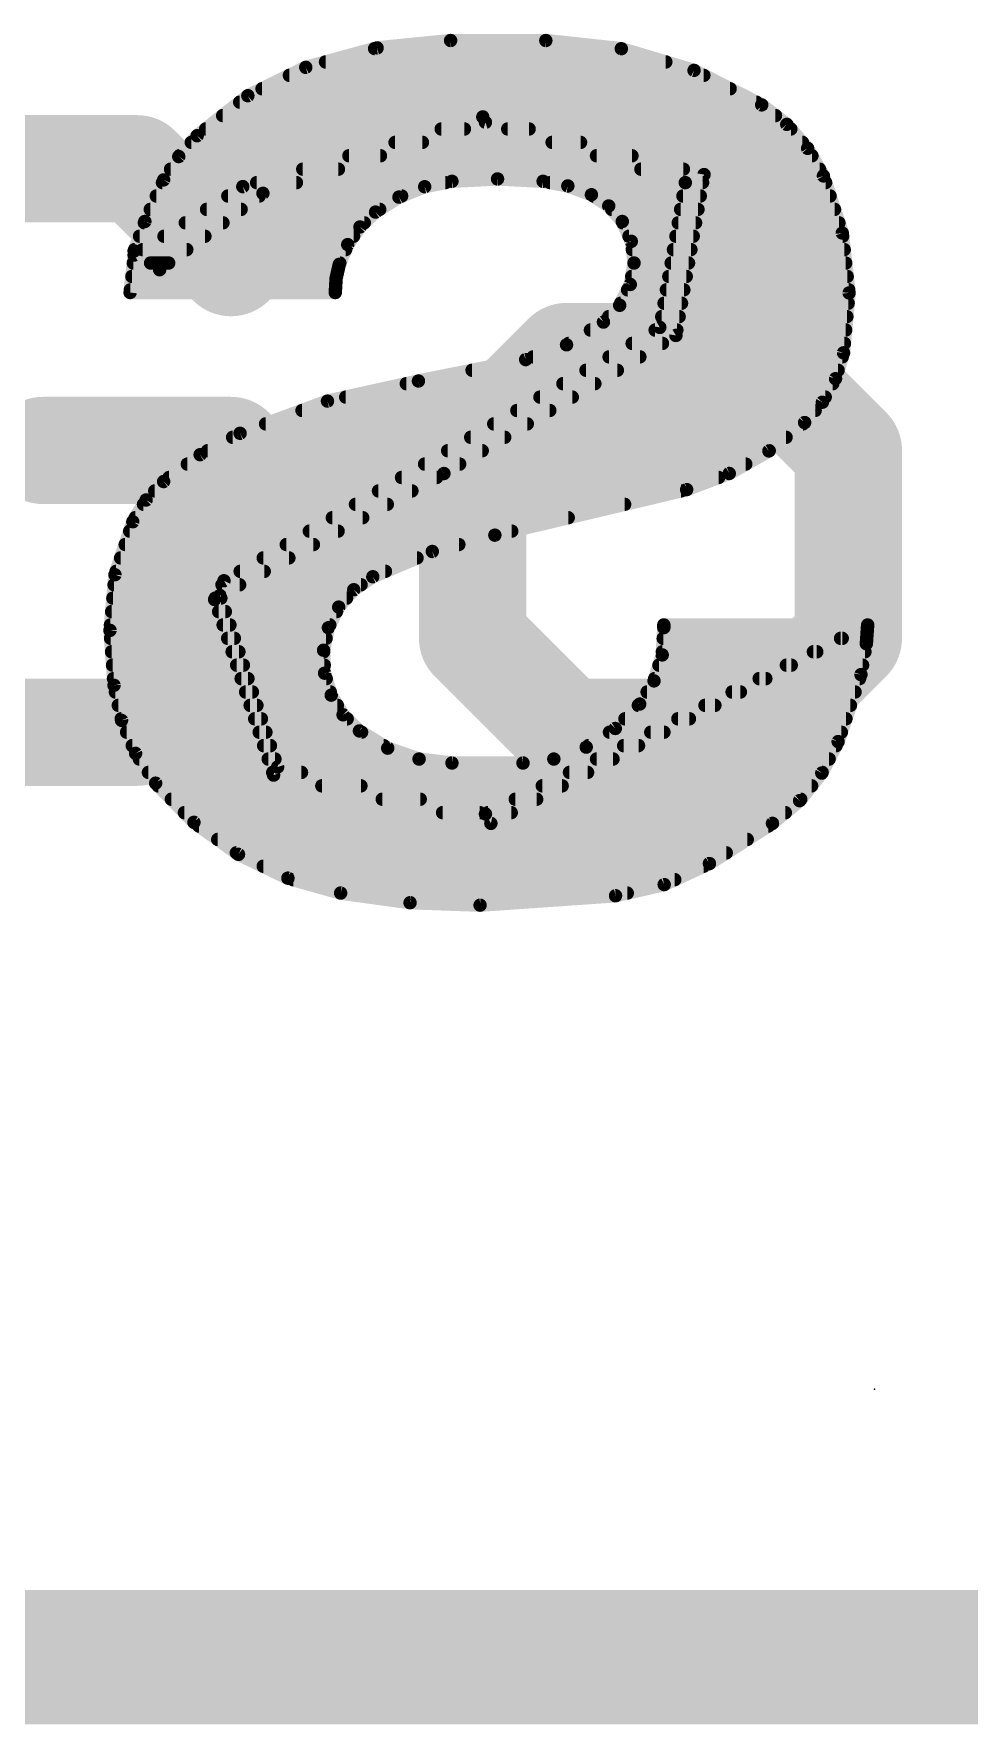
# Model space of a CAD drawing. Extents: x -0.1 to 38.2, y -26.7 to 20.4.
# Drawn here: x 27.618 to 29.39, y -0.127 to 3.076 of the extents above; entities that cross this region are included whole.
import ezdxf

# ---------------------------------------------------------------- set-up
doc = ezdxf.new("R2010")
doc.units = 0
for name, color, linetype in [('1', 12, 'CONTINUOUS'), ('16', 132, 'CONTINUOUS'), ('20', 53, 'CONTINUOUS'), ('21', 41, 'CONTINUOUS'), ('22', 40, 'CONTINUOUS'), ('24', 53, 'CONTINUOUS')]:
    doc.layers.add(name, color=color, linetype=linetype)

msp = doc.modelspace()

# ---------------------------------------------------------------- linework, layer by layer
at = {"layer": '1', "const_width": 0.254}
msp.add_lwpolyline([(38.1, 0), (0, 0)], dxfattribs=at)
at = {"layer": '16', "const_width": 0.254}
msp.add_lwpolyline([(38.1, 0), (0, 0)], dxfattribs=at)
at = {"layer": '20', "const_width": 0.2032}
msp.add_lwpolyline([(0, 0), (38.1, 0)], dxfattribs=at)
at = {"layer": '21', "const_width": 0.2032}
for points in [[(27.8135, 2.8203), (27.4576, 2.8203)], [(27.9914, 2.6424), (27.8135, 2.8203)], [(28.6269, 2.4644), (28.449, 2.2865)], [(28.9829, 2.4644), (28.6269, 2.4644)], [(29.1608, 2.2865), (28.9829, 2.4644)], [(27.9914, 2.2865), (27.6355, 2.2865)], [(27.9914, 1.9305), (27.9914, 2.2865)], [(28.449, 2.2865), (28.449, 1.9305)], [(29.1608, 1.9305), (29.1608, 2.2865)], [(27.8135, 1.7526), (27.9914, 1.9305)], [(28.449, 1.9305), (28.6269, 1.7526)], [(28.9829, 1.7526), (29.1608, 1.9305)], [(27.4576, 1.7526), (27.8135, 1.7526)], [(28.6269, 1.7526), (28.9829, 1.7526)]]:
    msp.add_lwpolyline(points, dxfattribs=at)
at = {"layer": '21', "const_width": 0.1016}
for points in [[(27.8494, 2.8562, 1), (27.7775, 2.7844)], [(27.8135, 2.7695, 1), (27.8135, 2.8711)], [(27.9555, 2.6064, 1), (28.0273, 2.6783)], [(28.6269, 2.5152, 1), (28.6269, 2.4136)], [(28.6629, 2.4285, 1), (28.591, 2.5003)], [(29.0188, 2.5003, 1), (28.9469, 2.4285)], [(28.9829, 2.4136, 1), (28.9829, 2.5152)], [(27.6355, 2.3373, 1), (27.6355, 2.2357)], [(28.0422, 2.2865, 1), (27.9406, 2.2865)], [(27.9914, 2.2357, 1), (27.9914, 2.3373)], [(28.4998, 2.2865, 1), (28.3982, 2.2865)], [(28.4131, 2.3224, 1), (28.4849, 2.2505)], [(29.2116, 2.2865, 1), (29.11, 2.2865)], [(29.1249, 2.2505, 1), (29.1967, 2.3224)], [(28.0273, 1.8946, 1), (27.9555, 1.9665)], [(28.4849, 1.9665, 1), (28.4131, 1.8946)], [(29.1967, 1.8946, 1), (29.1249, 1.9665)], [(27.9406, 1.9305, 1), (28.0422, 1.9305)], [(28.3982, 1.9305, 1), (28.4998, 1.9305)], [(29.11, 1.9305, 1), (29.2116, 1.9305)], [(27.7775, 1.7885, 1), (27.8494, 1.7167)], [(27.8135, 1.7018, 1), (27.8135, 1.8034)], [(28.6269, 1.8034, 1), (28.6269, 1.7018)], [(28.591, 1.7167, 1), (28.6629, 1.7885)], [(28.9469, 1.7885, 1), (29.0188, 1.7167)], [(28.9829, 1.7018, 1), (28.9829, 1.8034)]]:
    msp.add_lwpolyline(points, format="xyb", dxfattribs=at)
at = {"layer": '22', "const_width": 0.0254}
for points in [[(28.2681, 3.0493), (28.4074, 3.0632)], [(28.4074, 3.0632), (28.5877, 3.0632)], [(28.5877, 3.0632), (28.7307, 3.0477)], [(28.133, 3.0124), (28.2681, 3.0493)], [(28.2634, 3.048), (28.7281, 3.048)], [(28.7307, 3.0477), (28.8685, 3.0066)], [(28.0233, 2.9586), (28.133, 3.0124)], [(28.1704, 3.0226), (28.815, 3.0226)], [(28.8685, 3.0066), (28.9966, 2.9413)], [(28.0502, 2.9718), (28.9368, 2.9718)], [(28.102, 2.9972), (28.887, 2.9972)], [(27.9273, 2.8829), (28.0233, 2.9586)], [(28.0078, 2.9464), (28.9866, 2.9464)], [(28.9966, 2.9413), (29.0441, 2.9044)], [(27.9756, 2.921), (29.0227, 2.921)], [(28.0137, 2.7864), (28.4683, 2.9185)], [(28.4734, 2.9083), (28.0518, 2.7737)], [(28.4683, 2.9185), (28.8874, 2.8092)], [(28.8519, 2.794), (28.4734, 2.9083)], [(29.0441, 2.9044), (29.0836, 2.8589)], [(27.8924, 2.8434), (27.9273, 2.8829)], [(27.9161, 2.8702), (28.3541, 2.8702)], [(27.9434, 2.8956), (28.4336, 2.8956)], [(28.3021, 2.8702), (28.6535, 2.8702)], [(28.3895, 2.8956), (28.5561, 2.8956)], [(28.5155, 2.8956), (29.0518, 2.8956)], [(28.5996, 2.8702), (29.0738, 2.8702)], [(27.8638, 2.7991), (27.8924, 2.8434)], [(27.8937, 2.8448), (28.2745, 2.8448)], [(28.2147, 2.8448), (28.7509, 2.8448)], [(28.6837, 2.8448), (29.0917, 2.8448)], [(29.0836, 2.8589), (29.1135, 2.8067)], [(27.8769, 2.8194), (28.1949, 2.8194)], [(28.1273, 2.8194), (28.8483, 2.8194)], [(28.7678, 2.8194), (29.1062, 2.8194)], [(28.8874, 2.8092), (28.8341, 2.5044)], [(29.1135, 2.8067), (29.1493, 2.6984)], [(27.8079, 2.6568), (28.0137, 2.7864)], [(27.8282, 2.7203), (27.8638, 2.7991)], [(27.8615, 2.794), (28.1154, 2.794)], [(28.0399, 2.794), (28.3974, 2.794)], [(28.3583, 2.7862), (28.3094, 2.7665)], [(28.4099, 2.7965), (28.3583, 2.7862)], [(28.4962, 2.801), (28.4099, 2.7965)], [(28.5826, 2.7965), (28.4962, 2.801)], [(28.6294, 2.7876), (28.5826, 2.7965)], [(28.5958, 2.794), (28.8847, 2.794)], [(28.6741, 2.7711), (28.6294, 2.7876)], [(28.8036, 2.5197), (28.8519, 2.794)], [(28.8519, 2.794), (29.1177, 2.794)], [(27.8385, 2.7432), (28.0106, 2.7432)], [(27.85, 2.7686), (28.0449, 2.7686)], [(28.0518, 2.7737), (27.8562, 2.6289)], [(27.9451, 2.7432), (28.2731, 2.7432)], [(27.9854, 2.7686), (28.3146, 2.7686)], [(28.3094, 2.7665), (28.2651, 2.7381)], [(28.7068, 2.7498), (28.6741, 2.7711)], [(28.6779, 2.7686), (28.8803, 2.7686)], [(28.7325, 2.7203), (28.7068, 2.7498)], [(28.7126, 2.7432), (28.8759, 2.7432)], [(28.843, 2.7432), (29.1345, 2.7432)], [(28.8474, 2.7686), (29.1261, 2.7686)], [(27.8079, 2.6645), (27.8282, 2.7203)], [(27.8273, 2.7178), (27.9763, 2.7178)], [(27.9048, 2.7178), (28.2439, 2.7178)], [(28.2357, 2.71), (28.2125, 2.6765)], [(28.2651, 2.7381), (28.2357, 2.71)], [(28.7496, 2.6827), (28.7325, 2.7203)], [(28.7336, 2.7178), (28.8714, 2.7178)], [(28.8385, 2.7178), (29.1429, 2.7178)], [(27.8181, 2.6924), (27.942, 2.6924)], [(27.8644, 2.6924), (28.2236, 2.6924)], [(28.7452, 2.6924), (28.867, 2.6924)], [(28.7548, 2.6417), (28.7496, 2.6827)], [(28.834, 2.6924), (29.15, 2.6924)], [(29.1493, 2.6984), (29.1622, 2.585)], [(27.8003, 2.5857), (27.8079, 2.6568)], [(27.8562, 2.6289), (27.8079, 2.6645)], [(27.8088, 2.667), (27.9077, 2.667)], [(27.8241, 2.667), (28.2085, 2.667)], [(28.2125, 2.6765), (28.1965, 2.6391)], [(28.7516, 2.667), (28.8625, 2.667)], [(28.8295, 2.667), (29.1529, 2.667)], [(27.8036, 2.6162), (28.1913, 2.6162)], [(27.8063, 2.6416), (28.1976, 2.6416)], [(27.839, 2.6416), (27.8734, 2.6416)], [(28.1965, 2.6391), (28.1905, 2.6127)], [(28.7477, 2.601), (28.7548, 2.6417)], [(28.7504, 2.6162), (28.8537, 2.6162)], [(28.7548, 2.6416), (28.8581, 2.6416)], [(28.8206, 2.6162), (29.1586, 2.6162)], [(28.8251, 2.6416), (29.1557, 2.6416)], [(28.1889, 2.5857), (27.8003, 2.5857)], [(27.8008, 2.5908), (28.1892, 2.5908)], [(28.1905, 2.6127), (28.1889, 2.5857)], [(28.7276, 2.5616), (28.7477, 2.601)], [(28.7425, 2.5908), (28.8492, 2.5908)], [(28.8161, 2.5908), (29.1615, 2.5908)], [(29.1622, 2.585), (29.1516, 2.4714)], [(28.6969, 2.5298), (28.7276, 2.5616)], [(28.7295, 2.5654), (28.8448, 2.5654)], [(28.8116, 2.5654), (29.1604, 2.5654)], [(27.9781, 2.0396), (28.8036, 2.5197)], [(28.6269, 2.4867), (28.6969, 2.5298)], [(28.7067, 2.54), (28.8403, 2.54)], [(28.8072, 2.54), (29.158, 2.54)], [(28.8341, 2.5044), (28.3947, 2.2428)], [(28.5496, 2.4587), (28.6269, 2.4867)], [(28.631, 2.4892), (28.8086, 2.4892)], [(28.6722, 2.5146), (28.8359, 2.5146)], [(28.7512, 2.4892), (29.1533, 2.4892)], [(28.7948, 2.5146), (29.1556, 2.5146)], [(28.3464, 2.4181), (28.5496, 2.4587)], [(28.5637, 2.4638), (28.7659, 2.4638)], [(28.7075, 2.4638), (29.1492, 2.4638)], [(29.1516, 2.4714), (29.1365, 2.4225)], [(28.448, 2.4384), (28.7232, 2.4384)], [(28.6638, 2.4384), (29.1414, 2.4384)], [(29.1365, 2.4225), (29.1115, 2.3778)], [(28.1741, 2.38), (28.3464, 2.4181)], [(28.3234, 2.413), (28.6806, 2.413)], [(28.6201, 2.413), (29.1312, 2.413)], [(28.0086, 2.319), (28.1741, 2.38)], [(28.1259, 2.3622), (28.5953, 2.3622)], [(28.2086, 2.3876), (28.6379, 2.3876)], [(28.5328, 2.3622), (29.0979, 2.3622)], [(28.5765, 2.3876), (29.117, 2.3876)], [(29.1115, 2.3778), (29.0779, 2.3393)], [(28.0569, 2.3368), (28.5526, 2.3368)], [(28.4891, 2.3368), (29.0748, 2.3368)], [(29.0779, 2.3393), (29.0103, 2.2855)], [(27.9329, 2.2785), (28.0086, 2.319)], [(27.9944, 2.3114), (28.5099, 2.3114)], [(28.4454, 2.3114), (29.0428, 2.3114)], [(27.8638, 2.2276), (27.9329, 2.2785)], [(27.947, 2.286), (28.4673, 2.286)], [(28.4018, 2.286), (29.0109, 2.286)], [(29.0103, 2.2855), (28.9352, 2.2429)], [(27.8741, 2.2352), (28.3808, 2.2352)], [(27.9087, 2.2606), (28.4246, 2.2606)], [(28.3947, 2.2428), (27.9705, 2.0117)], [(28.3144, 2.2352), (28.9149, 2.2352)], [(28.3581, 2.2606), (28.9664, 2.2606)], [(28.9352, 2.2429), (28.8544, 2.2123)], [(27.8306, 2.1926), (27.8638, 2.2276)], [(27.8469, 2.2098), (28.3341, 2.2098)], [(28.2707, 2.2098), (28.8439, 2.2098)], [(28.8544, 2.2123), (28.4912, 2.126)], [(27.8054, 2.1514), (27.8306, 2.1926)], [(27.8256, 2.1844), (28.2875, 2.1844)], [(28.2271, 2.1844), (28.737, 2.1844)], [(27.7716, 2.0511), (27.8054, 2.1514)], [(27.7994, 2.1336), (28.1943, 2.1336)], [(27.81, 2.159), (28.2409, 2.159)], [(28.1397, 2.1336), (28.5232, 2.1336)], [(28.1834, 2.159), (28.6301, 2.159)], [(27.7909, 2.1082), (28.1476, 2.1082)], [(28.0961, 2.1082), (28.423, 2.1082)], [(28.4912, 2.126), (28.3727, 2.0951)], [(27.7823, 2.0828), (28.101, 2.0828)], [(28.0524, 2.0828), (28.3438, 2.0828)], [(28.3727, 2.0951), (28.26, 2.0472)], [(27.7622, 1.9456), (27.7716, 2.0511)], [(27.7738, 2.0574), (28.0544, 2.0574)], [(27.9603, 2.0041), (27.9781, 2.0396)], [(28.0087, 2.0574), (28.284, 2.0574)], [(28.26, 2.0472), (28.224, 2.0225)], [(27.7676, 2.0066), (27.9722, 2.0066)], [(27.7699, 2.032), (28.0078, 2.032)], [(27.9616, 2.0066), (28.2102, 2.0066)], [(27.9705, 2.0117), (28.0797, 1.6866)], [(27.9743, 2.032), (28.2378, 2.032)], [(28.224, 2.0225), (28.1954, 1.9896)], [(27.7654, 1.9812), (27.9807, 1.9812)], [(28.0721, 1.6713), (27.9603, 2.0041)], [(27.968, 1.9812), (28.1912, 1.9812)], [(28.1954, 1.9896), (28.1759, 1.9506)], [(27.7698, 1.8415), (27.7622, 1.9456)], [(27.7631, 1.9558), (27.9893, 1.9558)], [(27.9765, 1.9558), (28.1785, 1.9558)], [(28.1759, 1.9506), (28.1668, 1.908)], [(28.4734, 1.5977), (29.1973, 1.9558)], [(29.1973, 1.9558), (28.4836, 1.5799)], [(28.8082, 1.8991), (28.8112, 1.9507)], [(28.8112, 1.9507), (28.8112, 1.9558)], [(28.8112, 1.9558), (29.1973, 1.9558)], [(29.1973, 1.9558), (29.1948, 1.9202)], [(27.7633, 1.9304), (27.9978, 1.9304)], [(27.9851, 1.9304), (28.1715, 1.9304)], [(28.81, 1.9304), (29.1491, 1.9304)], [(29.146, 1.9304), (29.1955, 1.9304)], [(29.1948, 1.9202), (29.1846, 1.8618)], [(27.7652, 1.905), (28.0063, 1.905)], [(27.767, 1.8796), (28.0149, 1.8796)], [(27.9936, 1.905), (28.1669, 1.905)], [(28.0021, 1.8796), (28.168, 1.8796)], [(28.1668, 1.908), (28.1686, 1.8644)], [(28.7926, 1.8499), (28.8082, 1.8991)], [(28.802, 1.8796), (29.0526, 1.8796)], [(28.8085, 1.905), (29.1009, 1.905)], [(29.0433, 1.8796), (29.1877, 1.8796)], [(29.0946, 1.905), (29.1921, 1.905)], [(27.7689, 1.8542), (28.0234, 1.8542)], [(28.0107, 1.8542), (28.1717, 1.8542)], [(28.1686, 1.8644), (28.1812, 1.8228)], [(28.7655, 1.8059), (28.7926, 1.8499)], [(28.794, 1.8542), (29.0044, 1.8542)], [(28.9919, 1.8542), (29.182, 1.8542)], [(29.1846, 1.8618), (29.1414, 1.7348)], [(27.7841, 1.7751), (27.7698, 1.8415)], [(27.7725, 1.8288), (28.0319, 1.8288)], [(28.0192, 1.8288), (28.1794, 1.8288)], [(28.1812, 1.8228), (28.2037, 1.7856)], [(28.7796, 1.8288), (28.9562, 1.8288)], [(28.9406, 1.8288), (29.1734, 1.8288)], [(27.778, 1.8034), (28.0405, 1.8034)], [(28.0277, 1.8034), (28.1929, 1.8034)], [(28.2037, 1.7856), (28.2346, 1.7551)], [(28.7193, 1.7596), (28.7655, 1.8059)], [(28.763, 1.8034), (28.9079, 1.8034)], [(28.8892, 1.8034), (29.1647, 1.8034)], [(27.7835, 1.778), (28.049, 1.778)], [(27.8107, 1.7125), (27.7841, 1.7751)], [(27.7936, 1.7526), (28.0575, 1.7526)], [(28.0363, 1.778), (28.2114, 1.778)], [(28.0448, 1.7526), (28.2387, 1.7526)], [(28.2346, 1.7551), (28.2882, 1.7224)], [(28.6643, 1.7244), (28.7193, 1.7596)], [(28.7083, 1.7526), (28.8115, 1.7526)], [(28.7376, 1.778), (28.8597, 1.778)], [(28.7865, 1.7526), (29.1475, 1.7526)], [(28.8379, 1.778), (29.1561, 1.778)], [(27.8044, 1.7272), (28.0661, 1.7272)], [(28.0533, 1.7272), (28.2804, 1.7272)], [(28.2882, 1.7224), (28.3476, 1.7018)], [(28.6029, 1.7018), (28.6643, 1.7244)], [(28.6686, 1.7272), (28.7633, 1.7272)], [(28.7352, 1.7272), (29.1375, 1.7272)], [(29.1414, 1.7348), (29.1105, 1.6753)], [(27.8486, 1.6561), (27.8107, 1.7125)], [(27.8179, 1.7018), (28.0746, 1.7018)], [(28.0619, 1.7018), (28.3477, 1.7018)], [(28.0797, 1.6866), (28.4734, 1.5977)], [(28.3476, 1.7018), (28.4099, 1.6942)], [(28.4099, 1.6942), (28.5445, 1.6942)], [(28.5445, 1.6942), (28.6029, 1.7018)], [(28.6029, 1.7018), (28.715, 1.7018)], [(28.6838, 1.7018), (29.1243, 1.7018)], [(27.835, 1.6764), (28.1249, 1.6764)], [(27.9212, 1.5818), (27.8486, 1.6561)], [(28.0704, 1.6764), (28.6668, 1.6764)], [(28.4836, 1.5799), (28.0721, 1.6713)], [(28.6325, 1.6764), (29.1111, 1.6764)], [(29.1105, 1.6753), (29.0685, 1.6229)], [(27.8536, 1.651), (28.2374, 1.651)], [(27.8784, 1.6256), (28.3498, 1.6256)], [(28.1635, 1.651), (28.6186, 1.651)], [(28.2779, 1.6256), (28.5704, 1.6256)], [(28.5298, 1.6256), (29.0706, 1.6256)], [(28.5811, 1.651), (29.091, 1.651)], [(29.0685, 1.6229), (29.017, 1.5799)], [(27.9032, 1.6002), (28.4623, 1.6002)], [(28.3922, 1.6002), (28.5221, 1.6002)], [(28.4785, 1.6002), (29.0413, 1.6002)], [(28.0056, 1.5212), (27.9212, 1.5818)], [(27.9309, 1.5748), (29.009, 1.5748)], [(29.017, 1.5799), (28.8976, 1.5037)], [(27.9663, 1.5494), (28.9692, 1.5494)], [(28.0016, 1.524), (28.9294, 1.524)], [(28.0991, 1.476), (28.0056, 1.5212)], [(28.0524, 1.4986), (28.8866, 1.4986)], [(28.8976, 1.5037), (28.8119, 1.4639)], [(28.1991, 1.4478), (28.0991, 1.476)], [(28.1092, 1.4732), (28.8319, 1.4732)], [(28.8119, 1.4639), (28.7198, 1.4427)], [(28.3306, 1.4296), (28.1991, 1.4478)], [(28.1991, 1.4478), (28.7419, 1.4478)], [(28.4632, 1.4249), (28.3306, 1.4296)], [(28.7198, 1.4427), (28.4632, 1.4249)]]:
    msp.add_lwpolyline(points, dxfattribs=at)
at = {"layer": '22', "const_width": 0.0127}
for points in [[(28.4074, 3.0696, 1), (28.4074, 3.0569)], [(28.408, 3.0569, 1), (28.4068, 3.0695)], [(28.5884, 3.0695, 1), (28.587, 3.0569)], [(28.5877, 3.0569, 1), (28.5877, 3.0696)], [(28.2634, 3.0543, 1), (28.2634, 3.0417)], [(28.2674, 3.0556, 1), (28.2687, 3.043)], [(28.2698, 3.0431, 1), (28.2664, 3.0554)], [(28.7325, 3.0538, 1), (28.7289, 3.0416)], [(28.7281, 3.0417, 1), (28.7281, 3.0543)], [(28.73, 3.0414, 1), (28.7314, 3.054)], [(28.1313, 3.0185, 1), (28.1347, 3.0063)], [(28.1358, 3.0067, 1), (28.1302, 3.0181)], [(28.1704, 3.029, 1), (28.1704, 3.0163)], [(28.815, 3.0163, 1), (28.815, 3.029)], [(28.8714, 3.0123, 1), (28.8656, 3.001)], [(28.8667, 3.0006, 1), (28.8703, 3.0127)], [(28.0502, 2.9781, 1), (28.0502, 2.9655)], [(28.102, 3.0036, 1), (28.102, 2.9909)], [(28.887, 2.9909, 1), (28.887, 3.0036)], [(28.9368, 2.9655, 1), (28.9368, 2.9781)], [(28.0078, 2.9527, 1), (28.0078, 2.9401)], [(28.0205, 2.9643, 1), (28.0261, 2.9529)], [(28.0272, 2.9536, 1), (28.0193, 2.9636)], [(28.9866, 2.9401, 1), (28.9866, 2.9527)], [(29.0005, 2.9463, 1), (28.9927, 2.9363)], [(28.9937, 2.9356, 1), (28.9995, 2.947)], [(27.9756, 2.9274, 1), (27.9756, 2.9147)], [(28.4699, 2.9246, 1), (28.4667, 2.9124)], [(28.4701, 2.9124, 1), (28.4665, 2.9246)], [(28.4752, 2.9144, 1), (28.4716, 2.9022)], [(28.4753, 2.9023, 1), (28.4715, 2.9143)], [(29.0227, 2.9147, 1), (29.0227, 2.9274)], [(29.0489, 2.9085, 1), (29.0393, 2.9002)], [(29.0402, 2.8994, 1), (29.048, 2.9094)], [(27.9161, 2.8765, 1), (27.9161, 2.8639)], [(27.9234, 2.8879, 1), (27.9312, 2.8779)], [(27.9321, 2.8787, 1), (27.9225, 2.8871)], [(27.9434, 2.9019, 1), (27.9434, 2.8893)], [(28.3021, 2.8765, 1), (28.3021, 2.8639)], [(28.3541, 2.8639, 1), (28.3541, 2.8765)], [(28.3895, 2.9019, 1), (28.3895, 2.8893)], [(28.4336, 2.8893, 1), (28.4336, 2.9019)], [(28.5155, 2.9019, 1), (28.5155, 2.8893)], [(28.5561, 2.8893, 1), (28.5561, 2.9019)], [(28.5996, 2.8765, 1), (28.5996, 2.8639)], [(28.6535, 2.8639, 1), (28.6535, 2.8765)], [(29.0518, 2.8893, 1), (29.0518, 2.9019)], [(29.0738, 2.8639, 1), (29.0738, 2.8765)], [(27.8877, 2.8476, 1), (27.8972, 2.8392)], [(27.8978, 2.8399, 1), (27.8871, 2.8468)], [(27.8937, 2.8512, 1), (27.8937, 2.8385)], [(28.2147, 2.8512, 1), (28.2147, 2.8385)], [(28.2745, 2.8385, 1), (28.2745, 2.8512)], [(28.6837, 2.8512, 1), (28.6837, 2.8385)], [(28.7509, 2.8385, 1), (28.7509, 2.8512)], [(29.0891, 2.8621, 1), (29.0781, 2.8558)], [(29.0788, 2.8548, 1), (29.0884, 2.8631)], [(29.0917, 2.8385, 1), (29.0917, 2.8512)], [(27.8769, 2.8258, 1), (27.8769, 2.8131)], [(28.1273, 2.8258, 1), (28.1273, 2.8131)], [(28.1949, 2.8131, 1), (28.1949, 2.8258)], [(28.7678, 2.8258, 1), (28.7678, 2.8131)], [(28.8483, 2.8131, 1), (28.8483, 2.8258)], [(28.8937, 2.8081, 1), (28.8811, 2.8103)], [(28.8858, 2.8031, 1), (28.889, 2.8153)], [(29.1062, 2.8131, 1), (29.1062, 2.8258)], [(29.1195, 2.8087, 1), (29.1075, 2.8047)], [(27.8615, 2.8003, 1), (27.8615, 2.7877)], [(27.8585, 2.8025, 1), (27.8691, 2.7957)], [(27.8696, 2.7965, 1), (27.858, 2.8017)], [(28.0119, 2.7925, 1), (28.0155, 2.7803)], [(28.0171, 2.781, 1), (28.0103, 2.7918)], [(28.0399, 2.8003, 1), (28.0399, 2.7877)], [(28.1154, 2.7877, 1), (28.1154, 2.8003)], [(28.357, 2.7924, 1), (28.3595, 2.78)], [(28.3606, 2.7803, 1), (28.3559, 2.7921)], [(28.3974, 2.7877, 1), (28.3974, 2.8003)], [(28.4096, 2.8028, 1), (28.4102, 2.7902)], [(28.4111, 2.7903, 1), (28.4087, 2.8027)], [(28.4966, 2.8073, 1), (28.4959, 2.7946)], [(28.4966, 2.7946, 1), (28.4959, 2.8073)], [(28.5838, 2.8027, 1), (28.5814, 2.7903)], [(28.5823, 2.7902, 1), (28.5829, 2.8028)], [(28.5958, 2.8003, 1), (28.5958, 2.7877)], [(28.6316, 2.7936, 1), (28.6272, 2.7817)], [(28.6282, 2.7814, 1), (28.6306, 2.7939)], [(28.8582, 2.7929, 1), (28.8456, 2.7951)], [(28.8519, 2.8003, 1), (28.8519, 2.7877)], [(28.8501, 2.7879, 1), (28.8537, 2.8001)], [(28.8847, 2.7877, 1), (28.8847, 2.8003)], [(29.108, 2.8035, 1), (29.119, 2.8099)], [(29.1177, 2.7877, 1), (29.1177, 2.8003)], [(27.8385, 2.7496, 1), (27.8385, 2.7369)], [(27.85, 2.775, 1), (27.85, 2.7623)], [(27.9451, 2.7496, 1), (27.9451, 2.7369)], [(27.9854, 2.775, 1), (27.9854, 2.7623)], [(28.0106, 2.7369, 1), (28.0106, 2.7496)], [(28.0449, 2.7623, 1), (28.0449, 2.775)], [(28.0499, 2.7797, 1), (28.0537, 2.7677)], [(28.0556, 2.7686, 1), (28.048, 2.7788)], [(28.2731, 2.7369, 1), (28.2731, 2.7496)], [(28.3071, 2.7724, 1), (28.3118, 2.7606)], [(28.3129, 2.7612, 1), (28.306, 2.7719)], [(28.3146, 2.7623, 1), (28.3146, 2.775)], [(28.6776, 2.7764, 1), (28.6706, 2.7658)], [(28.6779, 2.775, 1), (28.6779, 2.7623)], [(28.6719, 2.7651, 1), (28.6763, 2.7771)], [(28.7116, 2.7539, 1), (28.7021, 2.7456)], [(28.7034, 2.7445, 1), (28.7103, 2.7551)], [(28.7126, 2.7496, 1), (28.7126, 2.7369)], [(28.843, 2.7496, 1), (28.843, 2.7369)], [(28.8474, 2.775, 1), (28.8474, 2.7623)], [(28.8759, 2.7369, 1), (28.8759, 2.7496)], [(28.8803, 2.7623, 1), (28.8803, 2.775)], [(29.1261, 2.7623, 1), (29.1261, 2.775)], [(29.1345, 2.7369, 1), (29.1345, 2.7496)], [(27.8273, 2.7241, 1), (27.8273, 2.7115)], [(27.8224, 2.7229, 1), (27.834, 2.7177)], [(27.8342, 2.7181, 1), (27.8222, 2.7225)], [(27.9048, 2.7241, 1), (27.9048, 2.7115)], [(27.9763, 2.7115, 1), (27.9763, 2.7241)], [(28.2409, 2.7063, 1), (28.2305, 2.7136)], [(28.2439, 2.7115, 1), (28.2439, 2.7241)], [(28.2617, 2.7434, 1), (28.2685, 2.7328)], [(28.2695, 2.7335, 1), (28.2607, 2.7427)], [(28.7383, 2.7229, 1), (28.7267, 2.7177)], [(28.7336, 2.7241, 1), (28.7336, 2.7115)], [(28.7277, 2.7161, 1), (28.7373, 2.7245)], [(28.8385, 2.7241, 1), (28.8385, 2.7115)], [(28.8714, 2.7115, 1), (28.8714, 2.7241)], [(29.1429, 2.7115, 1), (29.1429, 2.7241)], [(27.8181, 2.6987, 1), (27.8181, 2.6861)], [(27.8644, 2.6987, 1), (27.8644, 2.6861)], [(27.942, 2.6861, 1), (27.942, 2.6987)], [(28.2236, 2.6861, 1), (28.2236, 2.6987)], [(28.2313, 2.7145, 1), (28.2401, 2.7054)], [(28.7452, 2.6987, 1), (28.7452, 2.6861)], [(28.7559, 2.6835, 1), (28.7433, 2.6819)], [(28.7438, 2.6801, 1), (28.7554, 2.6853)], [(28.834, 2.6987, 1), (28.834, 2.6861)], [(28.867, 2.6861, 1), (28.867, 2.6987)], [(29.1556, 2.6991, 1), (29.143, 2.6976)], [(29.1433, 2.6964, 1), (29.1553, 2.7004)], [(29.15, 2.6861, 1), (29.15, 2.6987)], [(27.8117, 2.6696, 1), (27.8041, 2.6594)], [(27.8019, 2.6667, 1), (27.8139, 2.6623)], [(27.8142, 2.6561, 1), (27.8016, 2.6575)], [(27.8045, 2.6622, 1), (27.8113, 2.6514)], [(27.8088, 2.6734, 1), (27.8088, 2.6607)], [(27.8241, 2.6734, 1), (27.8241, 2.6607)], [(27.9077, 2.6607, 1), (27.9077, 2.6734)], [(28.2073, 2.6801, 1), (28.2178, 2.6729)], [(28.2184, 2.674, 1), (28.2067, 2.679)], [(28.2085, 2.6607, 1), (28.2085, 2.6734)], [(28.7516, 2.6734, 1), (28.7516, 2.6607)], [(28.8295, 2.6734, 1), (28.8295, 2.6607)], [(28.8625, 2.6607, 1), (28.8625, 2.6734)], [(29.1529, 2.6607, 1), (29.1529, 2.6734)], [(27.8036, 2.6225, 1), (27.8036, 2.6099)], [(27.8063, 2.6479, 1), (27.8063, 2.6353)], [(27.839, 2.6479, 1), (27.839, 2.6353)], [(27.8524, 2.634, 1), (27.86, 2.6238)], [(27.8524, 2.6238, 1), (27.86, 2.634)], [(27.8734, 2.6353, 1), (27.8734, 2.6479)], [(28.1907, 2.6416, 1), (28.2023, 2.6366)], [(28.2027, 2.6377, 1), (28.1903, 2.6405)], [(28.1913, 2.6099, 1), (28.1913, 2.6225)], [(28.1976, 2.6353, 1), (28.1976, 2.6479)], [(28.7504, 2.6225, 1), (28.7504, 2.6099)], [(28.7548, 2.6479, 1), (28.7548, 2.6353)], [(28.7485, 2.6409, 1), (28.7611, 2.6425)], [(28.7611, 2.6406, 1), (28.7486, 2.6428)], [(28.8206, 2.6225, 1), (28.8206, 2.6099)], [(28.8251, 2.6479, 1), (28.8251, 2.6353)], [(28.8537, 2.6099, 1), (28.8537, 2.6225)], [(28.8581, 2.6353, 1), (28.8581, 2.6479)], [(29.1557, 2.6353, 1), (29.1557, 2.6479)], [(29.1586, 2.6099, 1), (29.1586, 2.6225)], [(27.8003, 2.592, 1), (27.8003, 2.5794)], [(27.8008, 2.5972, 1), (27.8008, 2.5845)], [(28.1969, 2.6123, 1), (28.1842, 2.6131)], [(28.1843, 2.6141, 1), (28.1967, 2.6113)], [(28.1889, 2.5794, 1), (28.1889, 2.592)], [(28.1892, 2.5845, 1), (28.1892, 2.5972)], [(28.7425, 2.5972, 1), (28.7425, 2.5845)], [(28.7414, 2.6021, 1), (28.754, 2.5999)], [(28.7534, 2.5981, 1), (28.742, 2.6039)], [(28.8161, 2.5972, 1), (28.8161, 2.5845)], [(28.8492, 2.5845, 1), (28.8492, 2.5972)], [(29.1685, 2.5844, 1), (29.1559, 2.5856)], [(29.1615, 2.5845, 1), (29.1615, 2.5972)], [(27.794, 2.5864, 1), (27.8066, 2.585)], [(28.1826, 2.5861, 1), (28.1952, 2.5853)], [(28.7219, 2.5645, 1), (28.7333, 2.5587)], [(28.7322, 2.5572, 1), (28.723, 2.566)], [(28.7295, 2.5717, 1), (28.7295, 2.5591)], [(28.8116, 2.5717, 1), (28.8116, 2.5591)], [(28.8448, 2.5591, 1), (28.8448, 2.5717)], [(29.1559, 2.5843, 1), (29.1685, 2.5857)], [(29.1604, 2.5591, 1), (29.1604, 2.5717)], [(28.6923, 2.5342, 1), (28.7015, 2.5254)], [(28.7002, 2.5244, 1), (28.6936, 2.5352)], [(28.7067, 2.5463, 1), (28.7067, 2.5337)], [(28.8068, 2.5142, 1), (28.8004, 2.5252)], [(28.8072, 2.5463, 1), (28.8072, 2.5337)], [(28.8403, 2.5337, 1), (28.8403, 2.5463)], [(29.158, 2.5337, 1), (29.158, 2.5463)], [(28.6236, 2.4921, 1), (28.6302, 2.4813)], [(28.631, 2.4956, 1), (28.631, 2.4829)], [(28.6291, 2.4807, 1), (28.6248, 2.4926)], [(28.6722, 2.521, 1), (28.6722, 2.5083)], [(28.7512, 2.4956, 1), (28.7512, 2.4829)], [(28.7948, 2.521, 1), (28.7948, 2.5083)], [(28.7973, 2.5208, 1), (28.8099, 2.5186)], [(28.8086, 2.4829, 1), (28.8086, 2.4956)], [(28.8278, 2.5055, 1), (28.8404, 2.5033)], [(28.8373, 2.4989, 1), (28.8309, 2.5099)], [(28.8359, 2.5083, 1), (28.8359, 2.521)], [(29.1533, 2.4829, 1), (29.1533, 2.4956)], [(29.1556, 2.5083, 1), (29.1556, 2.521)], [(28.5474, 2.4647, 1), (28.5518, 2.4527)], [(28.5508, 2.4525, 1), (28.5484, 2.4649)], [(28.5637, 2.4701, 1), (28.5637, 2.4575)], [(28.7075, 2.4701, 1), (28.7075, 2.4575)], [(28.7659, 2.4575, 1), (28.7659, 2.4701)], [(29.1453, 2.472, 1), (29.1579, 2.4708)], [(29.1577, 2.4695, 1), (29.1455, 2.4733)], [(29.1492, 2.4575, 1), (29.1492, 2.4701)], [(28.448, 2.4447, 1), (28.448, 2.4321)], [(28.6638, 2.4447, 1), (28.6638, 2.4321)], [(28.7232, 2.4321, 1), (28.7232, 2.4447)], [(29.142, 2.4194, 1), (29.1309, 2.4256)], [(29.1414, 2.4321, 1), (29.1414, 2.4447)], [(28.3234, 2.4194, 1), (28.3234, 2.4067)], [(28.3452, 2.4243, 1), (28.3476, 2.4119)], [(28.3478, 2.4119, 1), (28.345, 2.4243)], [(28.6201, 2.4194, 1), (28.6201, 2.4067)], [(28.6806, 2.4067, 1), (28.6806, 2.4194)], [(29.1304, 2.4244, 1), (29.1425, 2.4206)], [(29.1312, 2.4067, 1), (29.1312, 2.4194)], [(28.1259, 2.3685, 1), (28.1259, 2.3559)], [(28.1728, 2.3862, 1), (28.1755, 2.3738)], [(28.1763, 2.374, 1), (28.172, 2.3859)], [(28.2086, 2.3939, 1), (28.2086, 2.3813)], [(28.5328, 2.3685, 1), (28.5328, 2.3559)], [(28.5765, 2.3939, 1), (28.5765, 2.3813)], [(28.5953, 2.3559, 1), (28.5953, 2.3685)], [(28.6379, 2.3813, 1), (28.6379, 2.3939)], [(29.0979, 2.3559, 1), (29.0979, 2.3685)], [(29.106, 2.3809, 1), (29.1171, 2.3748)], [(29.1163, 2.3737, 1), (29.1068, 2.382)], [(29.117, 2.3813, 1), (29.117, 2.3939)], [(28.0569, 2.3432, 1), (28.0569, 2.3305)], [(28.4891, 2.3432, 1), (28.4891, 2.3305)], [(28.5526, 2.3305, 1), (28.5526, 2.3432)], [(29.0731, 2.3435, 1), (29.0827, 2.3351)], [(29.0819, 2.3343, 1), (29.0739, 2.3443)], [(29.0748, 2.3305, 1), (29.0748, 2.3432)], [(27.9944, 2.3177, 1), (27.9944, 2.3051)], [(28.0064, 2.325, 1), (28.0108, 2.313)], [(28.0116, 2.3134, 1), (28.0056, 2.3246)], [(28.4454, 2.3177, 1), (28.4454, 2.3051)], [(28.5099, 2.3051, 1), (28.5099, 2.3177)], [(29.0428, 2.3051, 1), (29.0428, 2.3177)], [(27.9299, 2.2841, 1), (27.9359, 2.2729)], [(27.9367, 2.2734, 1), (27.9292, 2.2836)], [(27.947, 2.2923, 1), (27.947, 2.2797)], [(28.4018, 2.2923, 1), (28.4018, 2.2797)], [(28.4673, 2.2797, 1), (28.4673, 2.2923)], [(29.0063, 2.2905, 1), (29.0142, 2.2806)], [(29.0134, 2.28, 1), (29.0072, 2.2911)], [(29.0109, 2.2797, 1), (29.0109, 2.2923)], [(27.8741, 2.2416, 1), (27.8741, 2.2289)], [(27.9087, 2.267, 1), (27.9087, 2.2543)], [(28.3144, 2.2416, 1), (28.3144, 2.2289)], [(28.3581, 2.267, 1), (28.3581, 2.2543)], [(28.3808, 2.2289, 1), (28.3808, 2.2416)], [(28.3915, 2.2483, 1), (28.3979, 2.2373)], [(28.3977, 2.2372, 1), (28.3917, 2.2484)], [(28.4246, 2.2543, 1), (28.4246, 2.267)], [(28.9149, 2.2289, 1), (28.9149, 2.2416)], [(28.9321, 2.2484, 1), (28.9383, 2.2373)], [(28.9374, 2.2369, 1), (28.9329, 2.2488)], [(28.9664, 2.2543, 1), (28.9664, 2.267)], [(27.8469, 2.2161, 1), (27.8469, 2.2035)], [(27.86, 2.2327, 1), (27.8676, 2.2225)], [(27.8684, 2.2232, 1), (27.8592, 2.232)], [(28.2707, 2.2161, 1), (28.2707, 2.2035)], [(28.3341, 2.2035, 1), (28.3341, 2.2161)], [(28.8439, 2.2035, 1), (28.8439, 2.2161)], [(28.8522, 2.2182, 1), (28.8566, 2.2064)], [(28.8559, 2.2061, 1), (28.8529, 2.2185)], [(27.8256, 2.1907, 1), (27.8256, 2.1781)], [(27.826, 2.197, 1), (27.8352, 2.1882)], [(27.836, 2.1893, 1), (27.8251, 2.1959)], [(28.2271, 2.1907, 1), (28.2271, 2.1781)], [(28.2875, 2.1781, 1), (28.2875, 2.1907)], [(28.737, 2.1781, 1), (28.737, 2.1907)], [(27.7994, 2.1399, 1), (27.7994, 2.1273)], [(27.8, 2.1547, 1), (27.8108, 2.1481)], [(27.8114, 2.1494, 1), (27.7994, 2.1534)], [(27.81, 2.1654, 1), (27.81, 2.1527)], [(28.1397, 2.1399, 1), (28.1397, 2.1273)], [(28.1834, 2.1654, 1), (28.1834, 2.1527)], [(28.1943, 2.1273, 1), (28.1943, 2.1399)], [(28.2409, 2.1527, 1), (28.2409, 2.1654)], [(28.5232, 2.1273, 1), (28.5232, 2.1399)], [(28.6301, 2.1527, 1), (28.6301, 2.1654)], [(27.7909, 2.1145, 1), (27.7909, 2.1019)], [(28.0961, 2.1145, 1), (28.0961, 2.1019)], [(28.1476, 2.1019, 1), (28.1476, 2.1145)], [(28.423, 2.1019, 1), (28.423, 2.1145)], [(28.4897, 2.1322, 1), (28.4927, 2.1198)], [(28.4928, 2.1199, 1), (28.4896, 2.1321)], [(27.7823, 2.0892, 1), (27.7823, 2.0765)], [(28.0524, 2.0892, 1), (28.0524, 2.0765)], [(28.101, 2.0765, 1), (28.101, 2.0892)], [(28.3438, 2.0765, 1), (28.3438, 2.0892)], [(28.3711, 2.1012, 1), (28.3743, 2.0889)], [(28.3752, 2.0892, 1), (28.3702, 2.1009)], [(27.7779, 2.0505, 1), (27.7653, 2.0516)], [(27.7656, 2.0531, 1), (27.7776, 2.049)], [(27.7738, 2.0637, 1), (27.7738, 2.0511)], [(27.9749, 2.0451, 1), (27.9813, 2.0341)], [(27.9838, 2.0368, 1), (27.9724, 2.0424)], [(28.0087, 2.0637, 1), (28.0087, 2.0511)], [(28.0544, 2.0511, 1), (28.0544, 2.0637)], [(28.2575, 2.053, 1), (28.2625, 2.0414)], [(28.2636, 2.042, 1), (28.2564, 2.0524)], [(28.284, 2.0511, 1), (28.284, 2.0637)], [(27.7676, 2.013, 1), (27.7676, 2.0003)], [(27.7699, 2.0383, 1), (27.7699, 2.0257)], [(27.9616, 2.013, 1), (27.9616, 2.0003)], [(27.9765, 2.0137, 1), (27.9645, 2.0097)], [(27.9675, 2.0173, 1), (27.9735, 2.0061)], [(27.9743, 2.0383, 1), (27.9743, 2.0257)], [(27.9722, 2.0003, 1), (27.9722, 2.013)], [(28.0078, 2.0257, 1), (28.0078, 2.0383)], [(28.2102, 2.0003, 1), (28.2102, 2.013)], [(28.2204, 2.0278, 1), (28.2276, 2.0173)], [(28.2288, 2.0184, 1), (28.2192, 2.0267)], [(28.2378, 2.0257, 1), (28.2378, 2.0383)], [(27.7654, 1.9876, 1), (27.7654, 1.9748)], [(27.9663, 2.0061, 1), (27.9543, 2.0021)], [(27.9546, 2.0069, 1), (27.966, 2.0013)], [(27.968, 1.9876, 1), (27.968, 1.9748)], [(27.9807, 1.9748, 1), (27.9807, 1.9876)], [(28.1906, 1.9938, 1), (28.2002, 1.9855)], [(28.2011, 1.9868, 1), (28.1897, 1.9925)], [(28.1912, 1.9748, 1), (28.1912, 1.9876)], [(27.7685, 1.9461, 1), (27.7559, 1.9451)], [(27.7631, 1.9622, 1), (27.7631, 1.9494)], [(27.9765, 1.9622, 1), (27.9765, 1.9494)], [(27.9893, 1.9494, 1), (27.9893, 1.9622)], [(28.1702, 1.9535, 1), (28.1816, 1.9478)], [(28.1821, 1.9493, 1), (28.1697, 1.952)], [(28.1785, 1.9494, 1), (28.1785, 1.9622)], [(28.8112, 1.9622, 1), (28.8112, 1.9494)], [(28.8175, 1.9503, 1), (28.8049, 1.9511)], [(28.8176, 1.9558, 1), (28.8049, 1.9558)], [(28.8049, 1.9507, 1), (28.8176, 1.9507)], [(29.2036, 1.9554, 1), (29.191, 1.9562)], [(29.2003, 1.9502, 1), (29.1943, 1.9614)], [(29.2001, 1.9501, 1), (29.1945, 1.9615)], [(29.1973, 1.9494, 1), (29.1973, 1.9622)], [(27.7559, 1.9462, 1), (27.7685, 1.945)], [(27.7633, 1.9368, 1), (27.7633, 1.9241)], [(27.9851, 1.9368, 1), (27.9851, 1.9241)], [(27.9978, 1.9241, 1), (27.9978, 1.9368)], [(28.1715, 1.9241, 1), (28.1715, 1.9368)], [(28.81, 1.9368, 1), (28.81, 1.9241)], [(29.146, 1.9368, 1), (29.146, 1.9241)], [(29.1491, 1.9241, 1), (29.1491, 1.9368)], [(29.1885, 1.9206, 1), (29.2011, 1.9198)], [(29.2011, 1.9191, 1), (29.1885, 1.9213)], [(29.1955, 1.9241, 1), (29.1955, 1.9368)], [(27.7652, 1.9114, 1), (27.7652, 1.8986)], [(27.767, 1.886, 1), (27.767, 1.8733)], [(27.9936, 1.9114, 1), (27.9936, 1.8986)], [(28.0021, 1.886, 1), (28.0021, 1.8733)], [(28.0063, 1.8986, 1), (28.0063, 1.9114)], [(28.0149, 1.8733, 1), (28.0149, 1.886)], [(28.1731, 1.9082, 1), (28.1604, 1.9077)], [(28.1605, 1.9093, 1), (28.173, 1.9067)], [(28.1669, 1.8986, 1), (28.1669, 1.9114)], [(28.168, 1.8733, 1), (28.168, 1.886)], [(28.802, 1.886, 1), (28.802, 1.8733)], [(28.8018, 1.8995, 1), (28.8145, 1.8988)], [(28.8085, 1.9114, 1), (28.8085, 1.8986)], [(28.8142, 1.8972, 1), (28.8021, 1.901)], [(29.0433, 1.886, 1), (29.0433, 1.8733)], [(29.0526, 1.8733, 1), (29.0526, 1.886)], [(29.0946, 1.9114, 1), (29.0946, 1.8986)], [(29.1009, 1.8986, 1), (29.1009, 1.9114)], [(29.1877, 1.8733, 1), (29.1877, 1.886)], [(29.1921, 1.8986, 1), (29.1921, 1.9114)], [(27.7689, 1.8606, 1), (27.7689, 1.8478)], [(28.0107, 1.8606, 1), (28.0107, 1.8478)], [(28.0234, 1.8478, 1), (28.0234, 1.8606)], [(28.1747, 1.8662, 1), (28.1625, 1.8626)], [(28.1623, 1.8641, 1), (28.1749, 1.8647)], [(28.1717, 1.8478, 1), (28.1717, 1.8606)], [(28.7866, 1.8518, 1), (28.7987, 1.848)], [(28.798, 1.8465, 1), (28.7872, 1.8532)], [(28.794, 1.8606, 1), (28.794, 1.8478)], [(28.9919, 1.8606, 1), (28.9919, 1.8478)], [(29.0044, 1.8478, 1), (29.0044, 1.8606)], [(29.1783, 1.8629, 1), (29.1909, 1.8607)], [(29.1906, 1.8598, 1), (29.1786, 1.8638)], [(29.182, 1.8478, 1), (29.182, 1.8606)], [(27.776, 1.8428, 1), (27.7636, 1.8402)], [(27.7635, 1.841, 1), (27.7761, 1.842)], [(27.7725, 1.8352, 1), (27.7725, 1.8224)], [(28.0192, 1.8352, 1), (28.0192, 1.8224)], [(28.0319, 1.8224, 1), (28.0319, 1.8352)], [(28.1866, 1.8261, 1), (28.1758, 1.8195)], [(28.1751, 1.821, 1), (28.1873, 1.8247)], [(28.1794, 1.8224, 1), (28.1794, 1.8352)], [(28.7796, 1.8352, 1), (28.7796, 1.8224)], [(28.9406, 1.8352, 1), (28.9406, 1.8224)], [(28.9562, 1.8224, 1), (28.9562, 1.8352)], [(29.1734, 1.8224, 1), (29.1734, 1.8352)], [(27.778, 1.8098, 1), (27.778, 1.7971)], [(28.0277, 1.8098, 1), (28.0277, 1.7971)], [(28.0405, 1.7971, 1), (28.0405, 1.8098)], [(28.1929, 1.7971, 1), (28.1929, 1.8098)], [(28.2081, 1.7901, 1), (28.1992, 1.7811)], [(28.1982, 1.7823, 1), (28.2091, 1.7889)], [(28.763, 1.8098, 1), (28.763, 1.7971)], [(28.7601, 1.8092, 1), (28.7709, 1.8026)], [(28.77, 1.8014, 1), (28.761, 1.8104)], [(28.8892, 1.8098, 1), (28.8892, 1.7971)], [(28.9079, 1.7971, 1), (28.9079, 1.8098)], [(29.1647, 1.7971, 1), (29.1647, 1.8098)], [(27.7835, 1.7844, 1), (27.7835, 1.7716)], [(27.7899, 1.7775, 1), (27.7782, 1.7726)], [(27.7779, 1.7737, 1), (27.7903, 1.7764)], [(27.7936, 1.759, 1), (27.7936, 1.7463)], [(28.0363, 1.7844, 1), (28.0363, 1.7716)], [(28.0448, 1.759, 1), (28.0448, 1.7463)], [(28.049, 1.7716, 1), (28.049, 1.7844)], [(28.0575, 1.7463, 1), (28.0575, 1.759)], [(28.2114, 1.7716, 1), (28.2114, 1.7844)], [(28.2379, 1.7605, 1), (28.2313, 1.7497)], [(28.2301, 1.7506, 1), (28.2391, 1.7596)], [(28.2387, 1.7463, 1), (28.2387, 1.759)], [(28.7083, 1.759, 1), (28.7083, 1.7463)], [(28.7148, 1.7641, 1), (28.7238, 1.7552)], [(28.7227, 1.7543, 1), (28.7159, 1.765)], [(28.7376, 1.7844, 1), (28.7376, 1.7716)], [(28.7865, 1.759, 1), (28.7865, 1.7463)], [(28.8115, 1.7463, 1), (28.8115, 1.759)], [(28.8379, 1.7844, 1), (28.8379, 1.7716)], [(28.8597, 1.7716, 1), (28.8597, 1.7844)], [(29.1475, 1.7463, 1), (29.1475, 1.759)], [(29.1561, 1.7716, 1), (29.1561, 1.7844)], [(27.8044, 1.7336, 1), (27.8044, 1.7208)], [(28.0533, 1.7336, 1), (28.0533, 1.7208)], [(28.0661, 1.7208, 1), (28.0661, 1.7336)], [(28.2804, 1.7208, 1), (28.2804, 1.7336)], [(28.2903, 1.7284, 1), (28.2862, 1.7164)], [(28.2849, 1.717, 1), (28.2915, 1.7279)], [(28.6608, 1.7297, 1), (28.6677, 1.719)], [(28.6664, 1.7184, 1), (28.6621, 1.7303)], [(28.6686, 1.7336, 1), (28.6686, 1.7208)], [(28.7352, 1.7336, 1), (28.7352, 1.7208)], [(28.7633, 1.7208, 1), (28.7633, 1.7336)], [(29.1354, 1.7368, 1), (29.1474, 1.7328)], [(29.147, 1.7319, 1), (29.1358, 1.7377)], [(29.1375, 1.7208, 1), (29.1375, 1.7336)], [(27.8159, 1.716, 1), (27.8054, 1.709)], [(27.8048, 1.71, 1), (27.8165, 1.715)], [(27.8179, 1.7082, 1), (27.8179, 1.6954)], [(28.0619, 1.7082, 1), (28.0619, 1.6954)], [(28.0811, 1.6928, 1), (28.0783, 1.6804)], [(28.0746, 1.6954, 1), (28.0746, 1.7082)], [(28.3483, 1.7081, 1), (28.3468, 1.6955)], [(28.3455, 1.6958, 1), (28.3496, 1.7078)], [(28.3477, 1.6954, 1), (28.3477, 1.7082)], [(28.4099, 1.7006, 1), (28.4099, 1.6879)], [(28.4091, 1.6879, 1), (28.4107, 1.7005)], [(28.5437, 1.7005, 1), (28.5453, 1.6879)], [(28.5445, 1.6879, 1), (28.5445, 1.7006)], [(28.6029, 1.7082, 1), (28.6029, 1.6954)], [(28.6007, 1.7078, 1), (28.6051, 1.6958)], [(28.6037, 1.6955, 1), (28.6021, 1.7081)], [(28.6838, 1.7082, 1), (28.6838, 1.6954)], [(28.715, 1.6954, 1), (28.715, 1.7082)], [(29.1243, 1.6954, 1), (29.1243, 1.7082)], [(27.835, 1.6828, 1), (27.835, 1.6701)], [(27.8531, 1.6605, 1), (27.8441, 1.6517)], [(27.8433, 1.6526, 1), (27.8539, 1.6596)], [(28.0704, 1.6828, 1), (28.0704, 1.6701)], [(28.0735, 1.6775, 1), (28.0707, 1.6651)], [(28.0661, 1.6693, 1), (28.0781, 1.6733)], [(28.0737, 1.6846, 1), (28.0857, 1.6886)], [(28.1249, 1.6701, 1), (28.1249, 1.6828)], [(28.6325, 1.6828, 1), (28.6325, 1.6701)], [(28.6668, 1.6701, 1), (28.6668, 1.6828)], [(29.1048, 1.6782, 1), (29.1161, 1.6723)], [(29.1154, 1.6713, 1), (29.1055, 1.6792)], [(29.1111, 1.6701, 1), (29.1111, 1.6828)], [(27.8536, 1.6574, 1), (27.8536, 1.6446)], [(27.8784, 1.632, 1), (27.8784, 1.6193)], [(28.1635, 1.6574, 1), (28.1635, 1.6446)], [(28.2374, 1.6446, 1), (28.2374, 1.6574)], [(28.2779, 1.632, 1), (28.2779, 1.6193)], [(28.3498, 1.6193, 1), (28.3498, 1.632)], [(28.5298, 1.632, 1), (28.5298, 1.6193)], [(28.5704, 1.6193, 1), (28.5704, 1.632)], [(28.5811, 1.6574, 1), (28.5811, 1.6446)], [(28.6186, 1.6446, 1), (28.6186, 1.6574)], [(29.0725, 1.6181, 1), (29.0644, 1.6278)], [(29.0706, 1.6193, 1), (29.0706, 1.632)], [(29.091, 1.6446, 1), (29.091, 1.6574)], [(27.9032, 1.6066, 1), (27.9032, 1.5938)], [(28.3922, 1.6066, 1), (28.3922, 1.5938)], [(28.4623, 1.5938, 1), (28.4623, 1.6066)], [(28.4706, 1.6034, 1), (28.4762, 1.592)], [(28.4785, 1.6066, 1), (28.4785, 1.5938)], [(28.472, 1.5915, 1), (28.4748, 1.6039)], [(28.5221, 1.5938, 1), (28.5221, 1.6066)], [(29.0413, 1.5938, 1), (29.0413, 1.6066)], [(29.0635, 1.6269, 1), (29.0734, 1.619)], [(27.9249, 1.587, 1), (27.9175, 1.5766)], [(27.9167, 1.5774, 1), (27.9257, 1.5862)], [(27.9309, 1.5812, 1), (27.9309, 1.5684)], [(28.4806, 1.5855, 1), (28.4866, 1.5743)], [(28.4822, 1.5737, 1), (28.485, 1.5861)], [(29.009, 1.5684, 1), (29.009, 1.5812)], [(29.0129, 1.5848, 1), (29.0211, 1.575)], [(29.0204, 1.5745, 1), (29.0136, 1.5853)], [(27.9663, 1.5558, 1), (27.9663, 1.5431)], [(28.9692, 1.5431, 1), (28.9692, 1.5558)], [(28.0016, 1.5304, 1), (28.0016, 1.5176)], [(28.0083, 1.5269, 1), (28.0028, 1.5154)], [(28.0019, 1.516, 1), (28.0093, 1.5263)], [(28.0524, 1.505, 1), (28.0524, 1.4923)], [(28.8866, 1.4923, 1), (28.8866, 1.505)], [(28.8942, 1.5091, 1), (28.901, 1.4983)], [(28.9003, 1.4979, 1), (28.8949, 1.5095)], [(28.9294, 1.5176, 1), (28.9294, 1.5304)], [(28.1009, 1.4822, 1), (28.0974, 1.4699)], [(28.0964, 1.4703, 1), (28.1019, 1.4818)], [(28.1092, 1.4796, 1), (28.1092, 1.4668)], [(28.8092, 1.4697, 1), (28.8146, 1.4582)], [(28.8133, 1.4577, 1), (28.8105, 1.4701)], [(28.8319, 1.4668, 1), (28.8319, 1.4796)], [(28.1991, 1.4542, 1), (28.1991, 1.4414)], [(28.2, 1.4541, 1), (28.1982, 1.4415)], [(28.1974, 1.4417, 1), (28.2008, 1.4539)], [(28.3308, 1.4359, 1), (28.3303, 1.4232)], [(28.3297, 1.4233, 1), (28.3314, 1.4359)], [(28.7184, 1.4489, 1), (28.7212, 1.4365)], [(28.7202, 1.4364, 1), (28.7194, 1.449)], [(28.7419, 1.4414, 1), (28.7419, 1.4542)], [(28.4628, 1.4312, 1), (28.4636, 1.4186)], [(28.463, 1.4186, 1), (28.4634, 1.4312)]]:
    msp.add_lwpolyline(points, format="xyb", dxfattribs=at)
at = {"layer": '24'}
msp.add_point((29.21, 0.508), dxfattribs=at)

doc.saveas('drawing.dxf')
